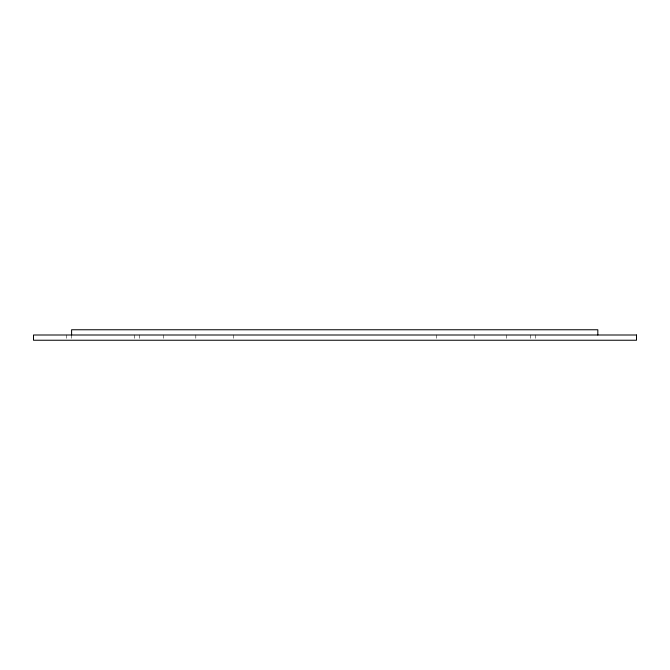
<?xml version="1.0" encoding="UTF-8"?>
<svg xmlns="http://www.w3.org/2000/svg" width="670" height="670" viewBox="0 0 670 670"><rect width="100%" height="100%" fill="white"/><g stroke="black" fill="none" stroke-linecap="round" stroke-linejoin="round"><path stroke-width="0.5" stroke-dasharray="3.35 2.51" d="M535.565 335L535.565 339.372M530.69 335L530.69 339.372M506.445 335L506.445 339.372M474.193 335L474.193 339.372M436.656 335L436.656 339.372M233.344 335L233.344 339.372M195.808 335L195.808 339.372M163.555 335L163.555 339.372M139.31 335L139.31 339.372M134.436 335L134.436 339.372M71.598 335L71.598 339.372M66.715 335L66.715 339.372"/><path stroke-width="1" d="M597.816 335L597.816 329.757L71.598 329.757L71.598 335M636.5 335L33.5 335L33.5 340.243L636.5 340.243L636.5 335"/></g></svg>
